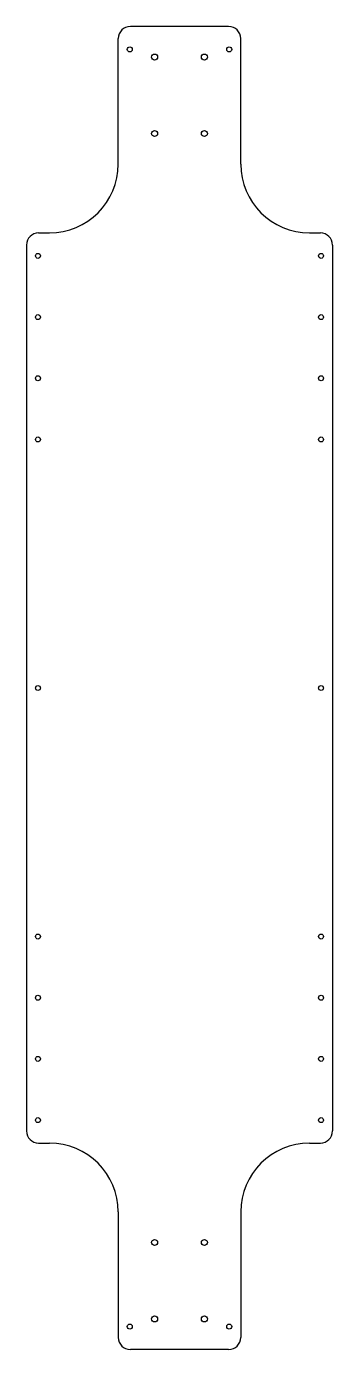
# Model space of a CAD drawing. Extents: x -5 to 5, y -21.6 to 21.6.
import ezdxf

# ---------------------------------------------------------------- set-up
doc = ezdxf.new("R2010")
doc.units = 0
doc.header["$MEASUREMENT"] = 0
doc.layers.add('VISIBLE', color=7, linetype='CONTINUOUS')

msp = doc.modelspace()

# ---------------------------------------------------------------- linework, layer by layer
at = {"layer": 'VISIBLE'}
for p, q in [((1.606, 21.625), (-1.606, 21.625)), ((-2, 17.125), (-2, 21.231)), ((2, 17.125), (2, 21.231)), ((-4.606, 14.875), (-4.25, 14.875)), ((4.25, 14.875), (4.606, 14.875)), ((-5, 14.481), (-5, -14.481)), ((5, 14.481), (5, -14.481)), ((-4.606, -14.875), (-4.25, -14.875)), ((4.25, -14.875), (4.606, -14.875)), ((-2, -17.125), (-2, -21.231)), ((2, -17.125), (2, -21.231)), ((1.606, -21.625), (-1.606, -21.625))]:
    msp.add_line(p, q, dxfattribs=at)
for centre, radius in [((-1.625, 20.875), 0.0805), ((1.625, 20.875), 0.0805), ((-0.813, 20.625), 0.0984), ((0.812, 20.625), 0.0984), ((-0.813, 18.125), 0.0984), ((0.812, 18.125), 0.0984), ((-4.625, 14.125), 0.0805), ((4.625, 14.125), 0.0805), ((-4.625, 12.125), 0.0805), ((4.625, 12.125), 0.0805), ((-4.625, 10.125), 0.0805), ((4.625, 10.125), 0.0805), ((-4.625, 8.125), 0.0805), ((4.625, 8.125), 0.0805), ((-4.625, 0), 0.0805), ((4.625, 0), 0.0805), ((-4.625, -8.125), 0.0805), ((4.625, -8.125), 0.0805), ((-4.625, -10.125), 0.0805), ((4.625, -10.125), 0.0805), ((-4.625, -12.125), 0.0805), ((4.625, -12.125), 0.0805), ((-4.625, -14.125), 0.0805), ((4.625, -14.125), 0.0805), ((-0.813, -18.125), 0.0984), ((0.812, -18.125), 0.0984), ((-0.813, -20.625), 0.0984), ((0.812, -20.625), 0.0984), ((-1.625, -20.875), 0.0805), ((1.625, -20.875), 0.0805)]:
    msp.add_circle(centre, radius, dxfattribs=at)
for centre, radius, start, end in [((-1.606, 21.231), 0.394, 90, 180), ((1.606, 21.231), 0.394, 0, 90), ((-4.25, 17.125), 2.25, 270, 0), ((4.25, 17.125), 2.25, 180, 270), ((-4.606, 14.481), 0.394, 90, 180), ((4.606, 14.481), 0.394, 0, 90), ((-4.606, -14.481), 0.394, 180, 270), ((4.606, -14.481), 0.394, 270, 0), ((-4.25, -17.125), 2.25, 0, 90), ((4.25, -17.125), 2.25, 90, 180), ((-1.606, -21.231), 0.394, 180, 270), ((1.606, -21.231), 0.394, 270, 0)]:
    msp.add_arc(centre, radius, start, end, dxfattribs=at)

doc.saveas('drawing.dxf')
